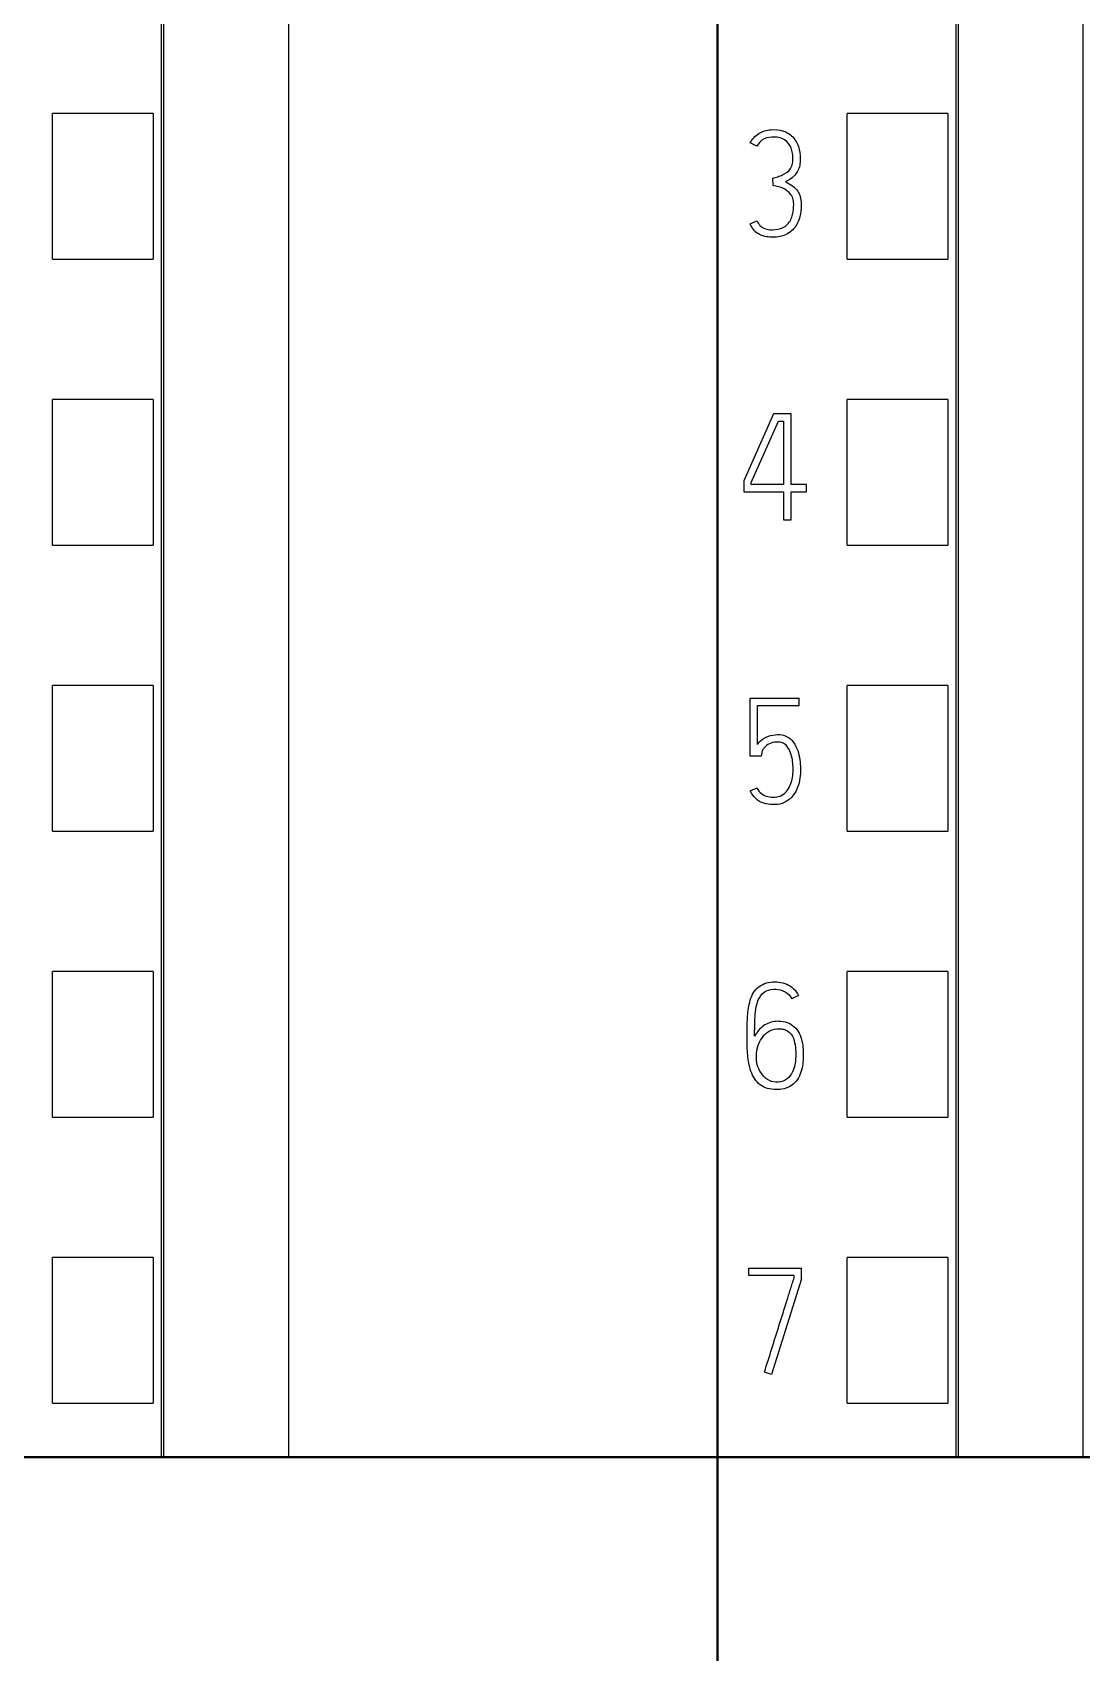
# Model space of a CAD drawing. Header units: millimetres. Extents: x 6750 to 121550, y -28210 to 66060.
# Drawn here: x 38658.69 to 38678.5, y 64530.04 to 64560.64 of the extents above; entities that cross this region are included whole.
import ezdxf

# ---------------------------------------------------------------- set-up
doc = ezdxf.new("R2010")
doc.units = ezdxf.units.MM
doc.linetypes.add('SLD-Solid', pattern=[0])
doc.layers.add('DN.1. NET LIEN MANH', color=7, linetype='Continuous', lineweight=40)

# ---------------------------------------------------------------- blocks, each defined once
blk = doc.blocks.new('A$C039E768D')
at = {"color": 7, "linetype": 'SLD-Solid', "lineweight": 25}
for p, q in [((-10.65, 41.075), (-12.55, 41.075)), ((-14.253, 40.455), (-14.378, 40.518)), ((-13.948, 39.715), (-13.956, 39.853)), ((-14.38, 38.991), (-14.253, 39.049)), ((-12.55, 38.325), (-10.65, 38.325)), ((-10.65, 35.675), (-12.55, 35.675)), ((-13.939, 35.402), (-14.5, 34.137)), ((-14.361, 34.106), (-13.848, 35.263)), ((-13.609, 35.402), (-13.939, 35.402)), ((-13.848, 35.263), (-13.751, 35.263)), ((-13.751, 35.263), (-13.751, 34.07)), ((-13.609, 34.07), (-13.609, 35.402)), ((-14.5, 34.137), (-14.5, 33.932)), ((-14.361, 34.07), (-14.361, 34.106)), ((-13.751, 34.07), (-14.361, 34.07)), ((-13.315, 34.07), (-13.609, 34.07)), ((-13.315, 33.932), (-13.315, 34.07)), ((-14.5, 33.932), (-13.751, 33.932)), ((-13.751, 33.932), (-13.751, 33.402)), ((-13.609, 33.932), (-13.315, 33.932)), ((-13.609, 33.402), (-13.609, 33.932)), ((-13.751, 33.402), (-13.609, 33.402)), ((-12.55, 32.925), (-10.65, 32.925)), ((-14.383, 28.939), (-14.383, 30.037)), ((-14.383, 30.037), (-13.459, 30.037)), ((-13.459, 29.899), (-13.459, 30.037)), ((-10.65, 30.275), (-12.55, 30.275)), ((-14.244, 29.899), (-13.459, 29.899)), ((-14.244, 29.161), (-14.244, 29.899)), ((-14.172, 28.939), (-14.383, 28.939)), ((-14.161, 29), (-14.172, 28.939)), ((-14.378, 28.282), (-14.25, 28.34)), ((-12.55, 27.525), (-10.65, 27.525)), ((-10.65, 24.875), (-12.55, 24.875)), ((-13.468, 24.421), (-13.595, 24.355)), ((-13.839, 23.933), (-13.889, 23.93)), ((-13.878, 23.789), (-13.834, 23.792)), ((-12.55, 22.125), (-10.65, 22.125)), ((-10.65, 19.475), (-12.55, 19.475)), ((-14.408, 19.132), (-14.408, 19.273)), ((-14.408, 19.273), (-13.409, 19.273)), ((-13.548, 19.132), (-14.408, 19.132)), ((-13.409, 19.071), (-13.978, 17.262)), ((-13.548, 19.093), (-13.548, 19.132)), ((-13.409, 19.071), (-13.409, 19.273)), ((-13.978, 17.262), (-14.111, 17.307)), ((-12.55, 16.725), (-10.65, 16.725))]:
    blk.add_line(p, q, dxfattribs=at)
for points in [[(-15, 0), (-15, 20.382), (-15, 40.727), (-15, 60.997)], [(-10.456, 58.373), (-10.456, 44.18), (-10.456, 29.952), (-10.456, 15.7)], [(-12.55, 38.325), (-12.55, 39.242), (-12.55, 40.158), (-12.55, 41.075)], [(-10.65, 41.075), (-10.65, 40.158), (-10.65, 39.242), (-10.65, 38.325)], [(-12.55, 32.925), (-12.55, 33.842), (-12.55, 34.758), (-12.55, 35.675)], [(-10.65, 35.675), (-10.65, 34.758), (-10.65, 33.842), (-10.65, 32.925)], [(-12.55, 27.525), (-12.55, 28.442), (-12.55, 29.358), (-12.55, 30.275)], [(-10.65, 30.275), (-10.65, 29.358), (-10.65, 28.442), (-10.65, 27.525)], [(-12.55, 22.125), (-12.55, 23.042), (-12.55, 23.958), (-12.55, 24.875)], [(-10.65, 24.875), (-10.65, 23.958), (-10.65, 23.042), (-10.65, 22.125)], [(-12.55, 16.725), (-12.55, 17.642), (-12.55, 18.558), (-12.55, 19.475)], [(-10.65, 19.475), (-10.65, 18.558), (-10.65, 17.642), (-10.65, 16.725)]]:
    blk.add_open_spline(points, degree=3, dxfattribs=at)
for points, knots in [([(-10.5, 58.786), (-10.5, 55.742), (-10.5, 46.172), (-10.5, 32.002), (-10.5, 20.675), (-10.5, 15.891), (-10.5, 15.7)], [0.1020326, 0.1020326, 0.1020326, 0.1020326, 0.1666156, 0.3049644, 0.4020326, 0.4060597, 0.4060597, 0.4060597, 0.4060597]), ([(-8.1, 55.124), (-8.1, 53.3), (-8.1, 44.949), (-8.1, 32.002), (-8.1, 20.675), (-8.1, 15.891), (-8.1, 15.7)], [0.1279226, 0.1279226, 0.1279226, 0.1279226, 0.1666156, 0.3049644, 0.4020326, 0.4060597, 0.4060597, 0.4060597, 0.4060597]), ([(-14.378, 40.518), (-14.341, 40.59), (-14.288, 40.654), (-14.153, 40.739), (-14.072, 40.761), (-13.912, 40.774), (-13.83, 40.769), (-13.678, 40.718), (-13.609, 40.671), (-13.507, 40.547), (-13.472, 40.472), (-13.436, 40.317), (-13.432, 40.235), (-13.441, 40.116), (-13.448, 40.076), (-13.476, 40), (-13.496, 39.965), (-13.571, 39.869), (-13.638, 39.821), (-13.713, 39.787)], [0, 0, 0, 0, 0.125, 0.125, 0.25, 0.25, 0.375, 0.375, 0.5, 0.5, 0.625, 0.625, 0.75, 0.75, 0.8125, 0.8125, 0.875, 0.875, 1, 1, 1, 1]), ([(-13.956, 39.853), (-13.924, 39.862), (-13.893, 39.872), (-13.83, 39.892), (-13.798, 39.902), (-13.708, 39.943), (-13.653, 39.984), (-13.599, 40.067), (-13.587, 40.099), (-13.576, 40.164), (-13.575, 40.197), (-13.577, 40.296), (-13.585, 40.362), (-13.634, 40.485), (-13.674, 40.541), (-13.786, 40.615), (-13.854, 40.628), (-13.987, 40.632), (-14.055, 40.623), (-14.176, 40.566), (-14.223, 40.515), (-14.253, 40.455)], [0, 0, 0, 0, 0.0625, 0.0625, 0.125, 0.125, 0.25, 0.25, 0.3125, 0.3125, 0.375, 0.375, 0.5, 0.5, 0.625, 0.625, 0.75, 0.75, 0.875, 0.875, 1, 1, 1, 1]), ([(-13.713, 39.787), (-13.675, 39.767), (-13.639, 39.746), (-13.568, 39.7), (-13.535, 39.672), (-13.454, 39.576), (-13.425, 39.491), (-13.413, 39.325), (-13.42, 39.24), (-13.454, 39.076), (-13.485, 38.996), (-13.584, 38.861), (-13.654, 38.808), (-13.811, 38.747), (-13.896, 38.737), (-14.064, 38.74), (-14.15, 38.758), (-14.258, 38.822), (-14.291, 38.849), (-14.343, 38.915), (-14.363, 38.952), (-14.38, 38.991)], [0, 0, 0, 0, 0.0625, 0.0625, 0.125, 0.125, 0.25, 0.25, 0.375, 0.375, 0.5, 0.5, 0.625, 0.625, 0.75, 0.75, 0.875, 0.875, 0.9375, 0.9375, 1, 1, 1, 1]), ([(-14.253, 39.049), (-14.239, 39.017), (-14.221, 38.988), (-14.174, 38.937), (-14.145, 38.917), (-14.048, 38.878), (-13.977, 38.876), (-13.84, 38.888), (-13.769, 38.907), (-13.657, 38.989), (-13.619, 39.05), (-13.574, 39.181), (-13.564, 39.249), (-13.558, 39.352), (-13.558, 39.387), (-13.568, 39.455), (-13.579, 39.489), (-13.631, 39.578), (-13.687, 39.625), (-13.811, 39.686), (-13.879, 39.703), (-13.948, 39.715)], [0, 0, 0, 0, 0.0625, 0.0625, 0.125, 0.125, 0.25, 0.25, 0.375, 0.375, 0.5, 0.5, 0.625, 0.625, 0.6875, 0.6875, 0.75, 0.75, 0.875, 0.875, 1, 1, 1, 1]), ([(-14.244, 29.161), (-14.177, 29.258), (-14.068, 29.321), (-13.894, 29.348), (-13.835, 29.351), (-13.719, 29.33), (-13.665, 29.303), (-13.576, 29.226), (-13.542, 29.177), (-13.49, 29.072), (-13.472, 29.016), (-13.434, 28.845), (-13.427, 28.728), (-13.439, 28.496), (-13.466, 28.378), (-13.549, 28.224), (-13.584, 28.176), (-13.671, 28.097), (-13.723, 28.066), (-13.834, 28.029), (-13.893, 28.022), (-14.01, 28.026), (-14.069, 28.031), (-14.181, 28.067), (-14.233, 28.098), (-14.32, 28.176), (-14.352, 28.228), (-14.378, 28.282)], [0, 0, 0, 0, 0.125, 0.125, 0.1875, 0.1875, 0.25, 0.25, 0.3125, 0.3125, 0.375, 0.375, 0.5, 0.5, 0.625, 0.625, 0.6875, 0.6875, 0.75, 0.75, 0.8125, 0.8125, 0.875, 0.875, 0.9375, 0.9375, 1, 1, 1, 1]), ([(-14.25, 28.34), (-14.23, 28.299), (-14.204, 28.261), (-14.134, 28.205), (-14.092, 28.185), (-14.004, 28.166), (-13.959, 28.163), (-13.868, 28.167), (-13.823, 28.179), (-13.704, 28.246), (-13.649, 28.324), (-13.584, 28.491), (-13.57, 28.582), (-13.57, 28.76), (-13.577, 28.85), (-13.609, 28.98), (-13.623, 29.024), (-13.665, 29.102), (-13.691, 29.141), (-13.763, 29.195), (-13.809, 29.205), (-13.899, 29.206), (-13.944, 29.201), (-14.029, 29.171), (-14.069, 29.148), (-14.115, 29.1), (-14.129, 29.083), (-14.145, 29.053), (-14.149, 29.043), (-14.156, 29.022), (-14.16, 29.011), (-14.161, 29)], [0, 0, 0, 0, 0.0625, 0.0625, 0.125, 0.125, 0.1875, 0.1875, 0.25, 0.25, 0.375, 0.375, 0.5, 0.5, 0.625, 0.625, 0.6875, 0.6875, 0.75, 0.75, 0.8125, 0.8125, 0.875, 0.875, 0.9375, 0.9375, 0.96875, 0.96875, 0.984375, 0.984375, 1, 1, 1, 1]), ([(-13.839, 23.933), (-13.786, 23.936), (-13.734, 23.927), (-13.634, 23.893), (-13.588, 23.867), (-13.471, 23.76), (-13.426, 23.66), (-13.381, 23.455), (-13.376, 23.351), (-13.384, 23.141), (-13.397, 23.036), (-13.473, 22.841), (-13.541, 22.754), (-13.725, 22.652), (-13.832, 22.638), (-13.99, 22.649), (-14.042, 22.658), (-14.14, 22.697), (-14.184, 22.725), (-14.301, 22.831), (-14.349, 22.929), (-14.408, 23.128), (-14.423, 23.232), (-14.438, 23.438), (-14.438, 23.541), (-14.439, 23.747), (-14.438, 23.85), (-14.43, 24.056), (-14.422, 24.159), (-14.376, 24.359), (-14.338, 24.461), (-14.234, 24.576), (-14.192, 24.608), (-14.098, 24.653), (-14.047, 24.666), (-13.892, 24.684), (-13.785, 24.674), (-13.595, 24.589), (-13.516, 24.515), (-13.468, 24.421)], [0, 0, 0, 0, 0.03125, 0.03125, 0.0625, 0.0625, 0.125, 0.125, 0.1875, 0.1875, 0.25, 0.25, 0.3125, 0.3125, 0.375, 0.375, 0.40625, 0.40625, 0.4375, 0.4375, 0.5, 0.5, 0.5625, 0.5625, 0.625, 0.625, 0.6875, 0.6875, 0.75, 0.75, 0.8125, 0.8125, 0.84375, 0.84375, 0.875, 0.875, 0.9375, 0.9375, 1, 1, 1, 1]), ([(-14.297, 23.653), (-14.297, 23.776), (-14.295, 23.898), (-14.284, 24.082), (-14.278, 24.143), (-14.254, 24.264), (-14.237, 24.324), (-14.177, 24.432), (-14.134, 24.479), (-14.022, 24.533), (-13.958, 24.54), (-13.835, 24.536), (-13.774, 24.52), (-13.666, 24.458), (-13.623, 24.411), (-13.595, 24.355)], [0, 0, 0, 0, 0.25, 0.25, 0.375, 0.375, 0.5, 0.5, 0.625, 0.625, 0.75, 0.75, 0.875, 0.875, 1, 1, 1, 1]), ([(-13.889, 23.93), (-13.976, 23.926), (-14.061, 23.897), (-14.165, 23.822), (-14.196, 23.791), (-14.253, 23.727), (-14.278, 23.692), (-14.297, 23.653)], [0, 0, 0, 0, 0.5, 0.5, 0.75, 0.75, 1, 1, 1, 1]), ([(-13.834, 23.792), (-13.805, 23.794), (-13.776, 23.789), (-13.72, 23.775), (-13.693, 23.764), (-13.621, 23.717), (-13.587, 23.666), (-13.545, 23.559), (-13.534, 23.502), (-13.521, 23.388), (-13.519, 23.331), (-13.523, 23.216), (-13.528, 23.159), (-13.551, 23.047), (-13.57, 22.992), (-13.63, 22.893), (-13.671, 22.849), (-13.772, 22.793), (-13.832, 22.784), (-13.948, 22.786), (-14.006, 22.804), (-14.102, 22.867), (-14.144, 22.909), (-14.209, 23.005), (-14.232, 23.058), (-14.262, 23.17), (-14.265, 23.228), (-14.26, 23.343), (-14.254, 23.4), (-14.223, 23.511), (-14.197, 23.564), (-14.13, 23.658), (-14.091, 23.704), (-13.994, 23.768), (-13.937, 23.785), (-13.878, 23.789)], [0, 0, 0, 0, 0.03125, 0.03125, 0.0625, 0.0625, 0.125, 0.125, 0.1875, 0.1875, 0.25, 0.25, 0.3125, 0.3125, 0.375, 0.375, 0.4375, 0.4375, 0.5, 0.5, 0.5625, 0.5625, 0.625, 0.625, 0.6875, 0.6875, 0.75, 0.75, 0.8125, 0.8125, 0.875, 0.875, 0.9375, 0.9375, 1, 1, 1, 1]), ([(-14.111, 17.307), (-14.018, 17.605), (-13.925, 17.903), (-13.784, 18.349), (-13.737, 18.498), (-13.667, 18.721), (-13.644, 18.796), (-13.609, 18.908), (-13.597, 18.945), (-13.573, 19.019), (-13.562, 19.057), (-13.548, 19.093)], [0, 0, 0, 0, 0.5, 0.5, 0.75, 0.75, 0.875, 0.875, 0.9375, 0.9375, 1, 1, 1, 1])]:
    blk.add_open_spline(points, degree=3, knots=knots, dxfattribs=at)
at = {"layer": 'DN.1. NET LIEN MANH'}
for points in [[(0, 73.2), (0, 0)], [(-15, 15.7), (0, 15.7)]]:
    blk.add_lwpolyline(points, dxfattribs=at)
blk = doc.blocks.new('A$C00790B90')
at = {"layer": 'DN.1. NET LIEN MANH'}
blk.add_lwpolyline([(0, 115), (0, 0), (15, 0), (15, 115)], close=True, dxfattribs=at)
blk.add_blockref('A$C039E768D', (15, 41.8), dxfattribs=at)

msp = doc.modelspace()

# ---------------------------------------------------------------- block references
at = {"layer": 'DN.1. NET LIEN MANH'}
for p in [(38656.626, 64476.229), (38671.626, 64476.229)]:
    msp.add_blockref('A$C00790B90', p, dxfattribs=at)

doc.saveas('drawing.dxf')
